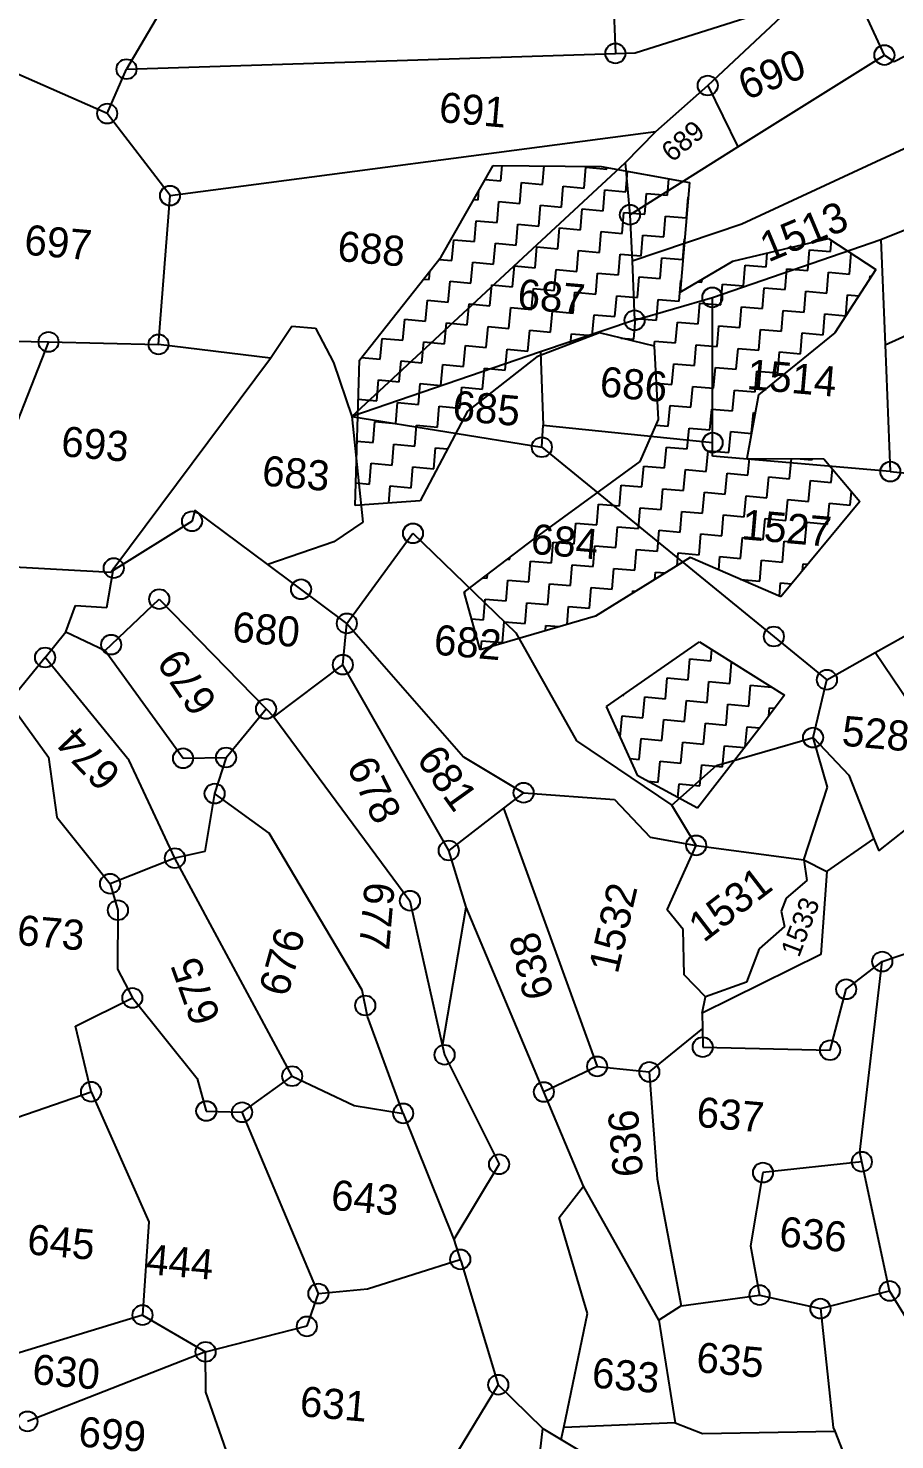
# Model space of a CAD drawing. Header units: metres. Extents: x 302356 to 305648, y 1939949 to 1943623.
# Drawn here: x 302799.8 to 303002, y 1941744.9 to 1942074.3 of the extents above; entities that cross this region are included whole.
import ezdxf

# ---------------------------------------------------------------- set-up
doc = ezdxf.new("R2010")
doc.units = ezdxf.units.M
for name, color, linetype in [('OFF', 1, 'Continuous'), ('POLY_HATCH', 12, 'Continuous'), ('POLY_PARCEL', 6, 'Continuous'), ('TEXT_PARCEL', 7, 'Continuous')]:
    doc.layers.add(name, color=color, linetype=linetype)
doc.styles.add('TEXT_MAP', font='')
doc.styles.get('TEXT_MAP').set_extended_font_data('Kruti Dev 050')

msp = doc.modelspace()

# ---------------------------------------------------------------- linework, layer by layer
for centre in [(302936.83, 1942068.46), (302999.61, 1942068.08), (302822.73, 1942064.79), (302958.38, 1942060.96), (302818.22, 1942054.42), (302832.88, 1942035.26), (302940.23, 1942030.8), (302959.46, 1942011.52), (302941.31, 1942006.17), (302804.52, 1942001.12), (302830.19, 1942000.54), (302919.66, 1941976.54), (302959.53, 1941977.61), (303001, 1941970.84), (302838.02, 1941959.26), (302889.59, 1941956.44), (302819.75, 1941948.33), (302863.46, 1941943.38), (302830.37, 1941941.08), (302874.15, 1941935.41), (302973.82, 1941932.36), (302819.15, 1941930.45), (302803.72, 1941927.46), (302873.22, 1941925.78), (302986.2, 1941922.26), (302855.29, 1941915.45), (302982.96, 1941908.75), (302835.93, 1941903.93), (302845.96, 1941904.11), (302915.41, 1941895.88), (302843.29, 1941895.69), (302955.69, 1941883.6), (302834.02, 1941880.62), (302897.94, 1941882.4), (302818.89, 1941874.64), (302888.88, 1941870.69), (302820.72, 1941868.47), (302999.12, 1941856.48), (302990.7, 1941850.01), (302824.09, 1941848), (302878.45, 1941846.22), (302957.21, 1941836.51), (302896.96, 1941834.72), (302986.93, 1941835.79), (302932.57, 1941832.02), (302944.75, 1941830.72), (302861.4, 1941829.73), (302814.45, 1941826.09), (302920.14, 1941826.04), (302841.35, 1941821.6), (302849.7, 1941821.31), (302887.31, 1941821.05), (302909.68, 1941809.17), (302971.28, 1941807.22), (302994.36, 1941809.75), (302900.62, 1941786.97), (302867.51, 1941778.98), (302970.48, 1941778.63), (303000.83, 1941779.6), (302826.46, 1941773.97), (302984.67, 1941775.47), (302864.82, 1941771.32), (302841.18, 1941765.39), (302909.49, 1941757.7), (302799.61, 1941749.15)]:
    msp.add_circle(centre, 2.33)
at = {"layer": 'OFF'}
for p, q in [((302919.66, 1941976.54), (302919.94, 1941981.71)), ((303001, 1941970.84), (303010.82, 1941969.89))]:
    msp.add_line(p, q, dxfattribs=at)
at = {"layer": 'POLY_HATCH', "ltscale": 10}
for p, q in [((302896.2, 1942021), (302908.28, 1942042.32)), ((302908.28, 1942042.32), (302933.55, 1942042.06)), ((302933.55, 1942042.06), (302954.15, 1942038.32)), ((302954.15, 1942038.32), (302952.72, 1942021.91)), ((302964.23, 1942019.94), (302986.59, 1942025.28)), ((302986.59, 1942025.28), (302997.63, 1942018)), ((302877.07, 1941996.89), (302896.2, 1942021)), ((302952.72, 1942021.91), (302951.92, 1942012.74)), ((302951.92, 1942012.74), (302964.23, 1942019.94)), ((302997.63, 1942018), (302988.08, 1942003.27)), ((302933.09, 1942003.2), (302918.5, 1941997.66)), ((302945.96, 1942000.13), (302933.09, 1942003.2)), ((302988.08, 1942003.27), (302970.27, 1941988.77)), ((302918.5, 1941997.66), (302902.31, 1941984.96)), ((302946.9, 1941983.03), (302945.96, 1942000.13)), ((302876.06, 1941962.93), (302877.07, 1941996.89)), ((302970.27, 1941988.77), (302967.52, 1941973.94)), ((302902.31, 1941984.96), (302891.24, 1941964.04)), ((302942.64, 1941973.18), (302946.9, 1941983.03)), ((302967.52, 1941973.94), (302985.52, 1941973.83)), ((302918.22, 1941955.37), (302942.64, 1941973.18)), ((302985.52, 1941973.83), (302993.89, 1941963.86)), ((302891.24, 1941964.04), (302876.06, 1941962.93)), ((302993.89, 1941963.86), (302975.41, 1941941.64)), ((302901.55, 1941942.72), (302918.22, 1941955.37)), ((302954.31, 1941950.77), (302932.2, 1941937.13)), ((302975.41, 1941941.64), (302954.31, 1941950.77)), ((302905.24, 1941929.27), (302901.55, 1941942.72)), ((302932.2, 1941937.13), (302905.24, 1941929.27)), ((302934.74, 1941916), (302956.5, 1941931.13)), ((302956.5, 1941931.13), (302976.34, 1941918.7)), ((302976.34, 1941918.7), (302970.84, 1941911.4)), ((302942.09, 1941899.8), (302934.74, 1941916)), ((302970.84, 1941911.4), (302956.03, 1941892.26)), ((302956.03, 1941892.26), (302942.09, 1941899.8))]:
    msp.add_line(p, q, dxfattribs=at)
at = {"layer": 'POLY_HATCH', "linetype": 'Continuous', "ltscale": 10}
for p, q in [((302910.08, 1942038.72), (302910.39, 1942042.3)), ((302919.8, 1942037.87), (302920.18, 1942042.2)), ((302929.52, 1942037.03), (302929.94, 1942041.89)), ((302929.94, 1942041.89), (302934.81, 1942041.47)), ((302934.81, 1942041.47), (302934.84, 1942041.83)), ((302939.24, 1942036.18), (302939.66, 1942040.95)), ((302904.79, 1942034.28), (302904.99, 1942036.51)), ((302906.42, 1942039.04), (302910.08, 1942038.72)), ((302914.51, 1942033.44), (302914.94, 1942038.3)), ((302914.94, 1942038.3), (302919.8, 1942037.87)), ((302924.24, 1942032.59), (302924.66, 1942037.45)), ((302924.66, 1942037.45), (302929.52, 1942037.03)), ((302933.96, 1942031.74), (302934.38, 1942036.61)), ((302934.38, 1942036.61), (302939.24, 1942036.18)), ((302948.96, 1942035.34), (302949.3, 1942039.2)), ((302903.78, 1942034.37), (302904.79, 1942034.28)), ((302909.23, 1942029), (302909.65, 1942033.86)), ((302909.65, 1942033.86), (302914.51, 1942033.44)), ((302943.68, 1942030.9), (302944.1, 1942035.76)), ((302944.1, 1942035.76), (302948.96, 1942035.34)), ((302953.4, 1942030.05), (302953.83, 1942034.91)), ((302953.83, 1942034.91), (302953.85, 1942034.91)), ((302918.95, 1942028.15), (302919.38, 1942033.01)), ((302919.38, 1942033.01), (302924.24, 1942032.59)), ((302928.67, 1942027.31), (302929.1, 1942032.17)), ((302929.1, 1942032.17), (302933.96, 1942031.74)), ((302938.4, 1942026.46), (302938.82, 1942031.32)), ((302938.82, 1942031.32), (302943.68, 1942030.9)), ((302948.12, 1942025.61), (302948.54, 1942030.47)), ((302948.54, 1942030.47), (302953.4, 1942030.05)), ((302903.95, 1942024.56), (302904.37, 1942029.42)), ((302904.37, 1942029.42), (302909.23, 1942029)), ((302913.67, 1942023.72), (302914.09, 1942028.58)), ((302914.09, 1942028.58), (302918.95, 1942028.15)), ((302923.39, 1942022.87), (302923.81, 1942027.73)), ((302923.81, 1942027.73), (302928.67, 1942027.31)), ((302933.11, 1942022.02), (302933.54, 1942026.88)), ((302933.54, 1942026.88), (302938.4, 1942026.46)), ((302898.66, 1942020.12), (302899.09, 1942024.98)), ((302899.09, 1942024.98), (302903.95, 1942024.56)), ((302908.38, 1942019.28), (302908.81, 1942024.14)), ((302908.81, 1942024.14), (302913.67, 1942023.72)), ((302942.83, 1942021.18), (302943.26, 1942026.04)), ((302943.26, 1942026.04), (302948.12, 1942025.61)), ((302952.56, 1942020.33), (302952.98, 1942025.19)), ((302952.98, 1942025.19), (302953.01, 1942025.19)), ((302987.01, 1942022.23), (302987.24, 1942024.86)), ((302895.71, 1942020.38), (302898.66, 1942020.12)), ((302918.11, 1942018.43), (302918.53, 1942023.29)), ((302918.53, 1942023.29), (302923.39, 1942022.87)), ((302927.83, 1942017.58), (302928.25, 1942022.45)), ((302928.25, 1942022.45), (302933.11, 1942022.02)), ((302937.55, 1942016.74), (302937.97, 1942021.6)), ((302937.97, 1942021.6), (302942.83, 1942021.18)), ((302947.27, 1942015.89), (302947.7, 1942020.75)), ((302947.7, 1942020.75), (302952.56, 1942020.33)), ((302972, 1942018.64), (302972.28, 1942021.86)), ((302981.72, 1942017.79), (302982.15, 1942022.65)), ((302982.15, 1942022.65), (302987.01, 1942022.23)), ((302991.44, 1942016.94), (302991.87, 1942021.8)), ((302893.38, 1942015.69), (302893.55, 1942017.65)), ((302903.1, 1942014.84), (302903.52, 1942019.7)), ((302903.52, 1942019.7), (302908.38, 1942019.28)), ((302912.82, 1942013.99), (302913.25, 1942018.85)), ((302913.25, 1942018.85), (302918.11, 1942018.43)), ((302922.54, 1942013.15), (302922.97, 1942018.01)), ((302922.97, 1942018.01), (302927.83, 1942017.58)), ((302932.27, 1942012.3), (302932.69, 1942017.16)), ((302932.69, 1942017.16), (302937.55, 1942016.74)), ((302966.72, 1942014.2), (302967.14, 1942019.06)), ((302967.14, 1942019.06), (302972, 1942018.64)), ((302976.44, 1942013.35), (302976.86, 1942018.21)), ((302976.86, 1942018.21), (302981.72, 1942017.79)), ((302986.16, 1942012.51), (302986.58, 1942017.37)), ((302986.58, 1942017.37), (302991.44, 1942016.94)), ((302892.08, 1942015.8), (302893.38, 1942015.69)), ((302897.82, 1942010.4), (302898.24, 1942015.26)), ((302898.24, 1942015.26), (302903.1, 1942014.84)), ((302907.54, 1942009.56), (302907.96, 1942014.42)), ((302907.96, 1942014.42), (302912.82, 1942013.99)), ((302917.26, 1942008.71), (302917.68, 1942013.57)), ((302917.68, 1942013.57), (302922.54, 1942013.15)), ((302941.99, 1942011.45), (302942.41, 1942016.31)), ((302942.41, 1942016.31), (302947.27, 1942015.89)), ((302951.71, 1942010.61), (302952.13, 1942015.47)), ((302952.13, 1942015.47), (302952.16, 1942015.47)), ((302956.01, 1942015.13), (302956.99, 1942015.04)), ((302956.99, 1942015.04), (302957.05, 1942015.74)), ((302961.43, 1942009.76), (302961.85, 1942014.62)), ((302961.85, 1942014.62), (302966.72, 1942014.2)), ((302971.15, 1942008.91), (302971.58, 1942013.78)), ((302971.58, 1942013.78), (302976.44, 1942013.35)), ((302996.25, 1942015.86), (302996.31, 1942016.52)), ((302996.31, 1942016.52), (302996.65, 1942016.49)), ((302892.53, 1942005.96), (302892.95, 1942010.83)), ((302892.95, 1942010.83), (302897.82, 1942010.4)), ((302926.98, 1942007.86), (302927.4, 1942012.72)), ((302927.4, 1942012.72), (302932.27, 1942012.3)), ((302936.7, 1942007.02), (302937.13, 1942011.88)), ((302937.13, 1942011.88), (302941.99, 1942011.45)), ((302946.43, 1942006.17), (302946.85, 1942011.03)), ((302946.85, 1942011.03), (302951.71, 1942010.61)), ((302956.15, 1942005.32), (302956.57, 1942010.18)), ((302956.57, 1942010.18), (302961.43, 1942009.76)), ((302980.88, 1942008.07), (302981.3, 1942012.93)), ((302981.3, 1942012.93), (302986.16, 1942012.51)), ((302990.6, 1942007.22), (302991.02, 1942012.08)), ((302991.02, 1942012.08), (302993.65, 1942011.85)), ((302902.25, 1942005.12), (302902.68, 1942009.98)), ((302902.68, 1942009.98), (302907.54, 1942009.56)), ((302911.98, 1942004.27), (302912.4, 1942009.13)), ((302912.4, 1942009.13), (302917.26, 1942008.71)), ((302921.7, 1942003.42), (302922.12, 1942008.29)), ((302922.12, 1942008.29), (302926.98, 1942007.86)), ((302931.42, 1942002.58), (302931.84, 1942007.44)), ((302931.84, 1942007.44), (302936.7, 1942007.02)), ((302965.87, 1942004.48), (302966.29, 1942009.34)), ((302966.29, 1942009.34), (302971.15, 1942008.91)), ((302975.59, 1942003.63), (302976.01, 1942008.49)), ((302976.01, 1942008.49), (302980.88, 1942008.07)), ((302985.31, 1942002.78), (302985.74, 1942007.64)), ((302985.74, 1942007.64), (302990.6, 1942007.22)), ((302887.25, 1942001.53), (302887.67, 1942006.39)), ((302887.67, 1942006.39), (302892.53, 1942005.96)), ((302896.97, 1942000.68), (302897.39, 1942005.54)), ((302897.39, 1942005.54), (302902.25, 1942005.12)), ((302906.69, 1941999.83), (302907.11, 1942004.69)), ((302907.11, 1942004.69), (302911.98, 1942004.27)), ((302916.41, 1941998.99), (302916.84, 1942003.85)), ((302916.84, 1942003.85), (302921.7, 1942003.42)), ((302941.14, 1942001.73), (302941.56, 1942006.59)), ((302941.56, 1942006.59), (302946.43, 1942006.17)), ((302950.86, 1942000.89), (302951.29, 1942005.75)), ((302951.29, 1942005.75), (302956.15, 1942005.32)), ((302960.59, 1942000.04), (302961.01, 1942004.9)), ((302961.01, 1942004.9), (302965.87, 1942004.48)), ((302970.31, 1941999.19), (302970.73, 1942004.05)), ((302970.73, 1942004.05), (302975.59, 1942003.63)), ((302881.96, 1941997.09), (302882.39, 1942001.95)), ((302882.39, 1942001.95), (302887.25, 1942001.53)), ((302891.68, 1941996.24), (302892.11, 1942001.1)), ((302892.11, 1942001.1), (302896.97, 1942000.68)), ((302901.41, 1941995.4), (302901.83, 1942000.26)), ((302901.83, 1942000.26), (302906.69, 1941999.83)), ((302926.35, 1942000.64), (302926.56, 1942003)), ((302926.56, 1942003), (302931.42, 1942002.58)), ((302938.14, 1942001.99), (302941.14, 1942001.73)), ((302945.9, 1942000.14), (302946, 1942001.31)), ((302946, 1942001.31), (302950.86, 1942000.89)), ((302955.3, 1941995.6), (302955.72, 1942000.46)), ((302955.72, 1942000.46), (302960.59, 1942000.04)), ((302980.03, 1941998.35), (302980.45, 1942003.21)), ((302980.45, 1942003.21), (302985.31, 1942002.78)), ((302877.54, 1941997.47), (302881.96, 1941997.09)), ((302911.13, 1941994.55), (302911.55, 1941999.41)), ((302911.55, 1941999.41), (302916.41, 1941998.99)), ((302965.02, 1941994.75), (302965.45, 1941999.62)), ((302965.45, 1941999.62), (302970.31, 1941999.19)), ((302974.74, 1941993.91), (302975.17, 1941998.77)), ((302975.17, 1941998.77), (302980.03, 1941998.35)), ((302886.4, 1941991.8), (302886.82, 1941996.67)), ((302886.82, 1941996.67), (302891.68, 1941996.24)), ((302896.12, 1941990.96), (302896.55, 1941995.82)), ((302896.55, 1941995.82), (302901.41, 1941995.4)), ((302905.84, 1941990.11), (302906.27, 1941994.97)), ((302906.27, 1941994.97), (302911.13, 1941994.55)), ((302950.02, 1941991.16), (302950.44, 1941996.02)), ((302950.44, 1941996.02), (302955.3, 1941995.6)), ((302959.74, 1941990.32), (302960.16, 1941995.18)), ((302960.16, 1941995.18), (302965.02, 1941994.75)), ((302969.46, 1941989.47), (302969.88, 1941994.33)), ((302969.88, 1941994.33), (302974.74, 1941993.91)), ((302881.12, 1941987.37), (302881.54, 1941992.23)), ((302881.54, 1941992.23), (302886.4, 1941991.8)), ((302890.84, 1941986.52), (302891.26, 1941991.38)), ((302891.26, 1941991.38), (302896.12, 1941990.96)), ((302900.56, 1941985.67), (302900.98, 1941990.53)), ((302900.98, 1941990.53), (302905.84, 1941990.11)), ((302946.44, 1941991.47), (302950.02, 1941991.16)), ((302954.45, 1941985.88), (302954.88, 1941990.74)), ((302954.88, 1941990.74), (302959.74, 1941990.32)), ((302876.8, 1941987.74), (302881.12, 1941987.37)), ((302964.18, 1941985.03), (302964.6, 1941989.89)), ((302964.6, 1941989.89), (302969.46, 1941989.47)), ((302885.55, 1941982.08), (302885.98, 1941986.94)), ((302885.98, 1941986.94), (302890.84, 1941986.52)), ((302895.28, 1941981.24), (302895.7, 1941986.1)), ((302895.7, 1941986.1), (302900.56, 1941985.67)), ((302949.17, 1941981.44), (302949.59, 1941986.3)), ((302949.59, 1941986.3), (302954.45, 1941985.88)), ((302958.89, 1941980.59), (302959.32, 1941985.46)), ((302959.32, 1941985.46), (302964.18, 1941985.03)), ((302968.63, 1941979.89), (302969.04, 1941984.61)), ((302969.04, 1941984.61), (302969.49, 1941984.57)), ((302880.27, 1941977.64), (302880.69, 1941982.51)), ((302880.69, 1941982.51), (302885.55, 1941982.08)), ((302889.99, 1941976.8), (302890.42, 1941981.66)), ((302890.42, 1941981.66), (302895.28, 1941981.24)), ((302946.33, 1941981.69), (302949.17, 1941981.44)), ((302953.61, 1941976.16), (302954.03, 1941981.02)), ((302954.03, 1941981.02), (302958.89, 1941980.59)), ((302876.51, 1941977.97), (302880.27, 1941977.64)), ((302884.71, 1941972.36), (302885.13, 1941977.22)), ((302885.13, 1941977.22), (302889.99, 1941976.8)), ((302963.33, 1941975.31), (302963.75, 1941980.17)), ((302963.75, 1941980.17), (302968.6, 1941979.75)), ((302894.43, 1941971.51), (302894.85, 1941976.37)), ((302894.85, 1941976.37), (302897.64, 1941976.13)), ((302948.32, 1941971.72), (302948.75, 1941976.58)), ((302948.75, 1941976.58), (302953.61, 1941976.16)), ((302958.05, 1941970.87), (302958.47, 1941975.73)), ((302958.47, 1941975.73), (302963.33, 1941975.31)), ((302967.77, 1941970.03), (302968.11, 1941973.93)), ((302879.42, 1941967.92), (302879.85, 1941972.78)), ((302879.85, 1941972.78), (302884.71, 1941972.36)), ((302889.15, 1941967.08), (302889.57, 1941971.94)), ((302889.57, 1941971.94), (302894.43, 1941971.51)), ((302943.04, 1941967.28), (302943.46, 1941972.14)), ((302943.46, 1941972.14), (302948.32, 1941971.72)), ((302952.76, 1941966.43), (302953.18, 1941971.3)), ((302953.18, 1941971.3), (302958.05, 1941970.87)), ((302977.49, 1941969.18), (302977.9, 1941973.87)), ((302979.98, 1941973.86), (302982.77, 1941973.62)), ((302982.77, 1941973.62), (302982.79, 1941973.84)), ((302987.21, 1941968.33), (302987.49, 1941971.48)), ((302876.22, 1941968.2), (302879.42, 1941967.92)), ((302883.94, 1941963.51), (302884.28, 1941967.5)), ((302884.28, 1941967.5), (302889.15, 1941967.08)), ((302937.76, 1941962.84), (302938.18, 1941967.7)), ((302938.18, 1941967.7), (302943.04, 1941967.28)), ((302962.48, 1941965.59), (302962.91, 1941970.45)), ((302962.91, 1941970.45), (302967.77, 1941970.03)), ((302972.21, 1941964.74), (302972.63, 1941969.6)), ((302972.63, 1941969.6), (302977.49, 1941969.18)), ((302981.93, 1941963.9), (302982.35, 1941968.76)), ((302982.35, 1941968.76), (302987.21, 1941968.33)), ((302947.48, 1941962), (302947.9, 1941966.86)), ((302947.9, 1941966.86), (302952.76, 1941966.43)), ((302957.2, 1941961.15), (302957.62, 1941966.01)), ((302957.62, 1941966.01), (302962.48, 1941965.59)), ((302966.92, 1941960.3), (302967.34, 1941965.17)), ((302967.34, 1941965.17), (302972.21, 1941964.74)), ((302976.64, 1941959.46), (302977.07, 1941964.32)), ((302977.07, 1941964.32), (302981.93, 1941963.9)), ((302991.65, 1941963.05), (302991.92, 1941966.2)), ((302932.47, 1941958.41), (302932.89, 1941963.27)), ((302932.89, 1941963.27), (302937.76, 1941962.84)), ((302942.19, 1941957.56), (302942.62, 1941962.42)), ((302942.62, 1941962.42), (302947.48, 1941962)), ((302951.92, 1941956.71), (302952.34, 1941961.57)), ((302952.34, 1941961.57), (302957.2, 1941961.15)), ((302961.64, 1941955.87), (302962.06, 1941960.73)), ((302962.06, 1941960.73), (302966.92, 1941960.3)), ((302986.37, 1941958.61), (302986.79, 1941963.47)), ((302986.79, 1941963.47), (302991.65, 1941963.05)), ((302927.19, 1941953.97), (302927.61, 1941958.83)), ((302927.61, 1941958.83), (302932.47, 1941958.41)), ((302936.91, 1941953.12), (302937.33, 1941957.98)), ((302937.33, 1941957.98), (302942.19, 1941957.56)), ((302971.36, 1941955.02), (302971.78, 1941959.88)), ((302971.78, 1941959.88), (302976.64, 1941959.46)), ((302981.08, 1941954.17), (302981.5, 1941959.03)), ((302981.5, 1941959.03), (302986.37, 1941958.61)), ((302921.9, 1941949.53), (302922.33, 1941954.39)), ((302922.33, 1941954.39), (302927.19, 1941953.97)), ((302946.63, 1941952.28), (302947.05, 1941957.14)), ((302947.05, 1941957.14), (302951.92, 1941956.71)), ((302956.35, 1941951.43), (302956.78, 1941956.29)), ((302956.78, 1941956.29), (302961.64, 1941955.87)), ((302966.07, 1941950.58), (302966.5, 1941955.44)), ((302966.5, 1941955.44), (302971.36, 1941955.02)), ((302975.8, 1941949.74), (302976.22, 1941954.6)), ((302976.22, 1941954.6), (302981.08, 1941954.17)), ((302931.62, 1941948.68), (302932.05, 1941953.54)), ((302932.05, 1941953.54), (302936.91, 1941953.12)), ((302941.35, 1941947.84), (302941.77, 1941952.7)), ((302941.77, 1941952.7), (302946.63, 1941952.28)), ((302951.23, 1941948.87), (302951.49, 1941951.85)), ((302951.49, 1941951.85), (302956.35, 1941951.43)), ((302960.94, 1941947.9), (302961.21, 1941951.01)), ((302961.21, 1941951.01), (302966.07, 1941950.58)), ((302911.7, 1941950.42), (302912.18, 1941950.38)), ((302912.18, 1941950.38), (302912.22, 1941950.82)), ((302916.62, 1941945.09), (302917.04, 1941949.95)), ((302917.04, 1941949.95), (302921.9, 1941949.53)), ((302926.34, 1941944.25), (302926.76, 1941949.11)), ((302926.76, 1941949.11), (302931.62, 1941948.68)), ((302936.06, 1941943.4), (302936.49, 1941948.26)), ((302936.49, 1941948.26), (302941.35, 1941947.84)), ((302970.51, 1941945.3), (302970.94, 1941950.16)), ((302970.94, 1941950.16), (302975.8, 1941949.74)), ((302980.52, 1941947.78), (302980.66, 1941949.31)), ((302980.66, 1941949.31), (302981.72, 1941949.22)), ((302905.91, 1941946.03), (302906.9, 1941945.94)), ((302906.9, 1941945.94), (302906.97, 1941946.84)), ((302911.33, 1941940.65), (302911.76, 1941945.52)), ((302911.76, 1941945.52), (302916.62, 1941945.09)), ((302921.06, 1941939.81), (302921.48, 1941944.67)), ((302921.48, 1941944.67), (302926.34, 1941944.25)), ((302946.06, 1941945.68), (302946.21, 1941947.41)), ((302946.21, 1941947.41), (302948.54, 1941947.21)), ((302966.06, 1941945.69), (302970.51, 1941945.3)), ((302975.1, 1941941.77), (302975.37, 1941944.87)), ((302975.37, 1941944.87), (302977.92, 1941944.65)), ((302901.68, 1941942.25), (302901.73, 1941942.86)), ((302906.05, 1941936.22), (302906.47, 1941941.08)), ((302906.47, 1941941.08), (302911.33, 1941940.65)), ((302930.78, 1941938.96), (302931.2, 1941943.82)), ((302931.2, 1941943.82), (302936.06, 1941943.4)), ((302940.88, 1941942.48), (302940.92, 1941942.98)), ((302940.92, 1941942.98), (302941.59, 1941942.92)), ((302915.77, 1941935.37), (302916.2, 1941940.23)), ((302916.2, 1941940.23), (302921.06, 1941939.81)), ((302925.55, 1941935.19), (302925.92, 1941939.39)), ((302925.92, 1941939.39), (302930.78, 1941938.96)), ((302903.27, 1941936.46), (302906.05, 1941936.22)), ((302910.49, 1941930.93), (302910.91, 1941935.79)), ((302910.91, 1941935.79), (302915.77, 1941935.37)), ((302920.53, 1941933.73), (302920.63, 1941934.95)), ((302920.63, 1941934.95), (302923.78, 1941934.67)), ((302905.45, 1941929.33), (302905.63, 1941931.36)), ((302905.63, 1941931.36), (302910.49, 1941930.93)), ((302959.1, 1941926.7), (302959.33, 1941929.35)), ((302953.81, 1941922.26), (302954.24, 1941927.12)), ((302954.24, 1941927.12), (302959.1, 1941926.7)), ((302963.54, 1941921.42), (302963.96, 1941926.28)), ((302963.96, 1941926.28), (302964.28, 1941926.25)), ((302948.53, 1941917.83), (302948.95, 1941922.69)), ((302948.95, 1941922.69), (302953.81, 1941922.26)), ((302958.25, 1941916.98), (302958.67, 1941921.84)), ((302958.67, 1941921.84), (302963.54, 1941921.42)), ((302938.61, 1941918.69), (302938.81, 1941918.67)), ((302938.81, 1941918.67), (302938.82, 1941918.84)), ((302943.24, 1941913.39), (302943.67, 1941918.25)), ((302943.67, 1941918.25), (302948.53, 1941917.83)), ((302967.97, 1941916.13), (302968.4, 1941920.99)), ((302968.4, 1941920.99), (302973.26, 1941920.57)), ((302973.26, 1941920.57), (302973.26, 1941920.63)), ((302952.97, 1941912.54), (302953.39, 1941917.4)), ((302953.39, 1941917.4), (302958.25, 1941916.98)), ((302962.69, 1941911.69), (302963.11, 1941916.56)), ((302963.11, 1941916.56), (302967.97, 1941916.13)), ((302972.67, 1941913.83), (302972.83, 1941915.71)), ((302972.83, 1941915.71), (302974.01, 1941915.61)), ((302937.96, 1941908.95), (302938.38, 1941913.81)), ((302938.38, 1941913.81), (302943.24, 1941913.39)), ((302947.68, 1941908.1), (302948.11, 1941912.96)), ((302948.11, 1941912.96), (302952.97, 1941912.54)), ((302957.4, 1941907.26), (302957.83, 1941912.12)), ((302957.83, 1941912.12), (302962.69, 1941911.69)), ((302937.94, 1941908.95), (302937.96, 1941908.95)), ((302942.4, 1941903.67), (302942.82, 1941908.53)), ((302942.82, 1941908.53), (302947.68, 1941908.1)), ((302967.15, 1941906.63), (302967.55, 1941911.27)), ((302967.55, 1941911.27), (302970.54, 1941911.01)), ((302952.12, 1941902.82), (302952.54, 1941907.68)), ((302952.54, 1941907.68), (302957.4, 1941907.26)), ((302961.84, 1941901.97), (302962.27, 1941906.83)), ((302962.27, 1941906.83), (302966.99, 1941906.42)), ((302940.25, 1941903.85), (302942.4, 1941903.67)), ((302946.84, 1941898.38), (302947.26, 1941903.24)), ((302947.26, 1941903.24), (302952.12, 1941902.82)), ((302956.56, 1941897.53), (302956.98, 1941902.4)), ((302956.98, 1941902.4), (302961.84, 1941901.97)), ((302944.3, 1941898.6), (302946.84, 1941898.38)), ((302951.42, 1941894.75), (302951.7, 1941897.96)), ((302951.7, 1941897.96), (302956.56, 1941897.53)), ((302956.11, 1941892.36), (302956.13, 1941892.67)), ((302956.13, 1941892.67), (302956.34, 1941892.66))]:
    msp.add_line(p, q, dxfattribs=at)
at = {"layer": 'POLY_PARCEL'}
for p, q in [((302935.25, 1942109.25), (302936.83, 1942068.46)), ((302848.63, 1942108.73), (302822.73, 1942064.79)), ((302999.61, 1942068.08), (302989.48, 1942090.08)), ((303001.92, 1942066.59), (303044.45, 1942088.58)), ((302941.42, 1942068.61), (302976.18, 1942079.53)), ((302958.38, 1942060.96), (302979.23, 1942080.48)), ((302822.73, 1942064.79), (302936.83, 1942068.46)), ((302936.83, 1942068.46), (302941.42, 1942068.61)), ((302965.44, 1942046.63), (302999.61, 1942068.08)), ((302999.61, 1942068.08), (303001.92, 1942066.59)), ((302818.22, 1942054.42), (302794.73, 1942064.82)), ((302818.22, 1942054.42), (302822.73, 1942064.79)), ((302946.26, 1942050.24), (302958.38, 1942060.96)), ((302958.38, 1942060.96), (302965.44, 1942046.63)), ((302832.88, 1942035.26), (302818.22, 1942054.42)), ((302832.88, 1942035.26), (302946.26, 1942050.24)), ((302939.08, 1942042.9), (302946.26, 1942050.24)), ((302940.23, 1942030.8), (302965.44, 1942046.63)), ((303009.69, 1942048.7), (302966.32, 1942028.58)), ((302875.32, 1941983.71), (302939.08, 1942042.9)), ((302939.08, 1942042.9), (302940.23, 1942030.8)), ((302830.19, 1942000.54), (302832.88, 1942035.26)), ((302940.23, 1942030.8), (302940.71, 1942019.93)), ((302998.79, 1942025.06), (303016.41, 1942032.15)), ((302966.32, 1942028.58), (302940.71, 1942019.93)), ((302959.46, 1942011.52), (302998.79, 1942025.06)), ((302998.79, 1942025.06), (302999.8, 1942000.44)), ((302999.8, 1942000.44), (303043.28, 1942020.25)), ((302940.71, 1942019.93), (302941.31, 1942006.17)), ((302941.31, 1942006.17), (302959.46, 1942011.52)), ((302959.53, 1941977.61), (302959.46, 1942011.52)), ((302856.37, 1941997.36), (302861.28, 1942004.77)), ((302861.28, 1942004.77), (302866.85, 1942004.29)), ((302866.85, 1942004.29), (302871.06, 1941996.29)), ((302941.31, 1942006.17), (302919.36, 1941998.79)), ((302804.52, 1942001.12), (302784.1, 1941949.3)), ((302786.74, 1942001.53), (302804.52, 1942001.12)), ((302804.52, 1942001.12), (302830.19, 1942000.54)), ((302856.37, 1941997.36), (302830.19, 1942000.54)), ((302999.8, 1942000.44), (303001, 1941970.84)), ((302819.75, 1941948.33), (302856.37, 1941997.36)), ((302919.36, 1941998.79), (302875.32, 1941983.71)), ((302919.36, 1941998.79), (302919.94, 1941981.71)), ((302871.06, 1941996.29), (302875.32, 1941983.71)), ((302875.32, 1941983.71), (302877.91, 1941959.05)), ((302875.32, 1941983.71), (302919.66, 1941976.54)), ((302919.94, 1941981.71), (302959.53, 1941977.61)), ((302959.53, 1941974.45), (302959.53, 1941977.61)), ((302919.66, 1941976.54), (302986.2, 1941922.26)), ((303001, 1941970.84), (302959.53, 1941974.45)), ((302838.71, 1941961.81), (302838.02, 1941959.26)), ((302855.72, 1941949.14), (302838.71, 1941961.81)), ((302838.02, 1941959.26), (302819.65, 1941947.78)), ((302877.91, 1941959.05), (302871.09, 1941954.45)), ((302871.09, 1941954.45), (302855.72, 1941949.14)), ((302874.15, 1941935.41), (302889.59, 1941956.44)), ((302889.59, 1941956.44), (302913.59, 1941933.19)), ((302784.1, 1941949.3), (302819.06, 1941947.4)), ((302818.15, 1941939.16), (302819.65, 1941947.78)), ((302819.06, 1941947.4), (302819.75, 1941948.33)), ((302819.65, 1941947.78), (302819.06, 1941947.4)), ((302819.65, 1941947.78), (302819.75, 1941948.33)), ((302874.15, 1941935.41), (302855.72, 1941949.14)), ((302817.74, 1941929.12), (302830.37, 1941941.08)), ((302830.37, 1941941.08), (302855.29, 1941915.45)), ((302808.59, 1941933.46), (302810.81, 1941939.62)), ((302810.81, 1941939.62), (302818.15, 1941939.16)), ((302873.22, 1941925.78), (302874.15, 1941935.41)), ((302874.15, 1941935.41), (302901.35, 1941904.29)), ((302803.72, 1941927.46), (302808.59, 1941933.46)), ((302808.59, 1941933.46), (302817.74, 1941929.12)), ((302913.59, 1941933.19), (302927.75, 1941908.04)), ((302997.46, 1941928.6), (303007.53, 1941934.26)), ((302817.74, 1941929.12), (302835.93, 1941903.93)), ((302986.2, 1941922.26), (302997.46, 1941928.6)), ((303018.17, 1941897.87), (302997.46, 1941928.6)), ((302803.72, 1941927.46), (302795.29, 1941917.04)), ((302823.33, 1941903.44), (302803.72, 1941927.46)), ((302857.12, 1941913.57), (302873.22, 1941925.78)), ((302897.94, 1941882.4), (302873.22, 1941925.78)), ((302982.96, 1941908.75), (302986.2, 1941922.26)), ((302795.29, 1941917.04), (302804.5, 1941904.21)), ((302845.96, 1941904.11), (302855.29, 1941915.45)), ((302855.29, 1941915.45), (302857.12, 1941913.57)), ((302857.12, 1941913.57), (302888.88, 1941870.69)), ((302927.75, 1941908.04), (302950.04, 1941892.99)), ((302960.4, 1941902.21), (302982.96, 1941908.75)), ((302986.35, 1941897.17), (302982.96, 1941908.75)), ((302982.96, 1941908.75), (302991.29, 1941899.98)), ((302804.5, 1941904.21), (302806.44, 1941890.17)), ((302834.02, 1941880.62), (302823.33, 1941903.44)), ((302835.93, 1941903.93), (302845.96, 1941904.11)), ((302845.96, 1941904.11), (302843.29, 1941895.69)), ((302901.35, 1941904.29), (302915.41, 1941895.88)), ((302950.04, 1941892.99), (302960.4, 1941902.21)), ((302991.29, 1941899.98), (302997.17, 1941885.15)), ((302843.29, 1941895.69), (302841.03, 1941882.15)), ((302856.02, 1941886.43), (302843.29, 1941895.69)), ((302915.41, 1941895.88), (302910.75, 1941892.28)), ((302915.41, 1941895.88), (302936.65, 1941894.33)), ((302980.85, 1941880.25), (302986.35, 1941897.17)), ((302910.75, 1941892.28), (302897.94, 1941882.4)), ((302910.75, 1941892.28), (302932.57, 1941832.02)), ((302936.65, 1941894.33), (302944.97, 1941885.54)), ((302955.69, 1941883.6), (302950.04, 1941892.99)), ((302806.44, 1941890.17), (302818.89, 1941874.64)), ((302877.76, 1941849.77), (302856.02, 1941886.43)), ((302944.97, 1941885.54), (302955.69, 1941883.6)), ((302986.17, 1941877.49), (302997.17, 1941885.15)), ((302997.17, 1941885.15), (302998.28, 1941882.35)), ((302998.28, 1941882.35), (303005, 1941887.59)), ((302841.03, 1941882.15), (302834.02, 1941880.62)), ((302902.02, 1941869.17), (302897.94, 1941882.4)), ((302948.93, 1941868.54), (302955.69, 1941883.6)), ((302955.69, 1941883.6), (302980.85, 1941880.25)), ((302834.02, 1941880.62), (302818.89, 1941874.64)), ((302861.4, 1941829.73), (302834.02, 1941880.62)), ((302980.85, 1941880.25), (302981.53, 1941875.42)), ((302980.85, 1941880.25), (302986.17, 1941877.49)), ((302981.53, 1941875.42), (302976.68, 1941871.25)), ((302986.17, 1941877.49), (302984.77, 1941858.16)), ((302818.89, 1941874.64), (302820.72, 1941868.47)), ((302820.72, 1941868.47), (302820.6, 1941854.74)), ((302888.88, 1941870.69), (302896.51, 1941836.71)), ((302896.51, 1941836.71), (302902.02, 1941869.17)), ((302920.14, 1941826.04), (302902.02, 1941869.17)), ((302952.67, 1941863.95), (302948.93, 1941868.54)), ((302976.68, 1941871.25), (302975.51, 1941868.23)), ((302975.51, 1941868.23), (302976.33, 1941864.68)), ((302952.89, 1941853.39), (302952.67, 1941863.95)), ((302976.33, 1941864.68), (302970.35, 1941859.44)), ((302970.35, 1941859.44), (302967.46, 1941851.71)), ((302999.12, 1941856.48), (303013.17, 1941861.31)), ((302984.77, 1941858.16), (302957.11, 1941844.44)), ((302990.7, 1941850.01), (302999.12, 1941856.48)), ((302993.88, 1941811.99), (302999.12, 1941856.48)), ((302820.6, 1941854.74), (302824.09, 1941848)), ((302957.85, 1941848.27), (302952.89, 1941853.39)), ((302878.94, 1941843.65), (302877.76, 1941849.77)), ((302967.46, 1941851.71), (302957.85, 1941848.27)), ((302986.93, 1941835.79), (302990.7, 1941850.01)), ((302810.84, 1941841.43), (302824.09, 1941848)), ((302824.09, 1941848), (302839.24, 1941829.17)), ((302957.11, 1941844.44), (302957.85, 1941848.27)), ((302887.31, 1941821.05), (302878.94, 1941843.65)), ((302957.11, 1941844.44), (302957.16, 1941840.84)), ((302814.45, 1941826.09), (302810.84, 1941841.43)), ((302957.16, 1941840.84), (302944.75, 1941830.72)), ((302957.16, 1941840.84), (302957.21, 1941836.51)), ((302896.51, 1941836.71), (302896.96, 1941834.72)), ((302957.21, 1941836.51), (302986.93, 1941835.79)), ((302896.96, 1941834.72), (302909.68, 1941809.17)), ((302839.24, 1941829.17), (302841.35, 1941821.6)), ((302849.7, 1941821.31), (302861.4, 1941829.73)), ((302861.4, 1941829.73), (302875.85, 1941822.91)), ((302932.57, 1941832.02), (302920.14, 1941826.04)), ((302932.57, 1941832.02), (302944.75, 1941830.72)), ((302944.75, 1941830.72), (302946.56, 1941805.76)), ((302797.09, 1941820.1), (302814.45, 1941826.09)), ((302814.45, 1941826.09), (302827.92, 1941795.73)), ((302929.38, 1941804.03), (302920.14, 1941826.04)), ((302875.85, 1941822.91), (302887.31, 1941821.05)), ((302841.35, 1941821.6), (302849.7, 1941821.31)), ((302867.51, 1941778.98), (302849.7, 1941821.31)), ((302887.31, 1941821.05), (302899.1, 1941791.57)), ((302909.68, 1941809.17), (302899.1, 1941791.57)), ((302994.36, 1941809.75), (302971.28, 1941807.22)), ((302994.36, 1941809.75), (302993.88, 1941811.99)), ((303000.83, 1941779.6), (302994.36, 1941809.75)), ((302971.28, 1941807.22), (302968.35, 1941790.14)), ((302923.74, 1941796.75), (302929.38, 1941804.03)), ((302946.94, 1941772.74), (302929.38, 1941804.03)), ((302946.56, 1941805.76), (302952.18, 1941776.13)), ((302930.29, 1941774.35), (302923.74, 1941796.75)), ((302827.92, 1941795.73), (302826.46, 1941773.97)), ((302899.1, 1941791.57), (302900.62, 1941786.97)), ((302968.35, 1941790.14), (302970.48, 1941778.63)), ((302879.01, 1941780.1), (302900.62, 1941786.97)), ((302900.62, 1941786.97), (302900.82, 1941786.38)), ((302900.82, 1941786.38), (302909.49, 1941757.7)), ((302867.51, 1941778.98), (302879.01, 1941780.1)), ((302984.67, 1941775.47), (303000.83, 1941779.6)), ((303008.36, 1941767.35), (303000.83, 1941779.6)), ((302864.92, 1941771.48), (302867.51, 1941778.98)), ((302952.18, 1941776.13), (302970.48, 1941778.63)), ((302970.48, 1941778.63), (302984.67, 1941775.47)), ((302826.46, 1941773.97), (302790.47, 1941762.94)), ((302826.46, 1941773.97), (302841.18, 1941765.39)), ((302924.79, 1941747.75), (302930.29, 1941774.35)), ((302952.18, 1941776.13), (302946.94, 1941772.74)), ((302984.67, 1941775.47), (302987.69, 1941747.76)), ((302841.18, 1941765.39), (302864.92, 1941771.48)), ((302946.94, 1941772.74), (302950.76, 1941748.8)), ((302841.18, 1941765.39), (302799.61, 1941749.15)), ((302841.22, 1941755.94), (302841.18, 1941765.39)), ((302909.49, 1941757.7), (302893.75, 1941731.79)), ((302919.91, 1941747.46), (302909.49, 1941757.7)), ((302846.57, 1941740.88), (302841.22, 1941755.94)), ((302917.79, 1941729.54), (302919.91, 1941747.46)), ((302919.91, 1941747.46), (302924.2, 1941744.9)), ((302924.2, 1941744.9), (302924.79, 1941747.75)), ((302950.76, 1941748.8), (302924.79, 1941747.75)), ((302950.76, 1941748.8), (302957.13, 1941746.3)), ((302957.13, 1941746.3), (302988.05, 1941746.83)), ((302987.69, 1941747.76), (302988.05, 1941746.83)), ((302988.05, 1941746.83), (302994.21, 1941731.3)), ((302924.2, 1941744.9), (302934.56, 1941738.72))]:
    msp.add_line(p, q, dxfattribs=at)

# ---------------------------------------------------------------- texts
at = {"layer": 'TEXT_PARCEL', "style": 'TEXT_MAP'}
for s, height, rotation, p in [('690', 7.026, 21.5567, (302967.31, 1942057.46)), ('691', 7.026, 355.0239, (302895.48, 1942052.48)), ('689', 4.684, 39.9836, (302950.06, 1942042.87)), ('1513', 7.026, 22.7534, (302972.51, 1942019.62)), ('697', 7.026, 355.0239, (302798.68, 1942021.52)), ('688', 7.026, 355.0239, (302871.78, 1942020.05)), ('687', 7.026, 355.0239, (302913.81, 1942008.87)), ('686', 7.026, 355.0239, (302933, 1941988.41)), ('1514', 7.026, 355.0239, (302967.32, 1941990.12)), ('685', 7.026, 355.0239, (302898.64, 1941982.81)), ('693', 7.026, 355.0239, (302807.28, 1941974.48)), ('683', 7.026, 355.0239, (302854.17, 1941967.63)), ('1527', 7.026, 355.0239, (302966.1, 1941955.08)), ('684', 7.026, 355.0239, (302916.9, 1941951.7)), ('680', 7.026, 355.0239, (302847.24, 1941931.19)), ('682', 7.026, 355.0239, (302894.28, 1941928.17)), ('679', 7.026, 123.912, (302844.16, 1941917.12)), ('528', 7.026, 355.0239, (302989.51, 1941906.9)), ('674', 7.026, 133.5201, (302821.81, 1941900.59)), ('681', 7.026, 305.6649, (302890.2, 1941903.7)), ('678', 7.026, 296.0232, (302873.97, 1941902.12)), ('1531', 7.026, 37.505, (302957.42, 1941860.76)), ('677', 7.026, 265.0239, (302878.36, 1941875.2)), ('1532', 7.026, 77.0723, (302937.37, 1941853.4)), ('1533', 4.684, 69.3663, (302979.68, 1941857.24)), ('673', 7.026, 355.0239, (302796.99, 1941860.4)), ('676', 7.026, 74.3896, (302860.27, 1941847.99)), ('638', 7.026, 104.1356, (302922.51, 1941848.65)), ('675', 7.026, 109.8297, (302844.77, 1941843.36)), ('637', 7.026, 355.0239, (302955.58, 1941817.93)), ('636', 7.026, 94.6711, (302943.33, 1941806.5)), ('643', 7.026, 355.0239, (302870.27, 1941798.56)), ('636', 7.026, 355.0239, (302974.91, 1941790.01)), ('645', 7.026, 355.0239, (302799.36, 1941788.19)), ('444', 7.026, 355.0239, (302827.1, 1941783.57)), ('635', 7.026, 355.0239, (302955.54, 1941760.68)), ('630', 7.026, 355.0239, (302800.56, 1941757.9)), ('633', 7.026, 355.0239, (302931.15, 1941757.09)), ('631', 7.026, 355.0239, (302862.99, 1941750.41)), ('699', 7.026, 355.0239, (302811.31, 1941743.34))]:
    msp.add_text(s, height=height, rotation=rotation, dxfattribs=at).set_placement(p)

doc.saveas('drawing.dxf')
